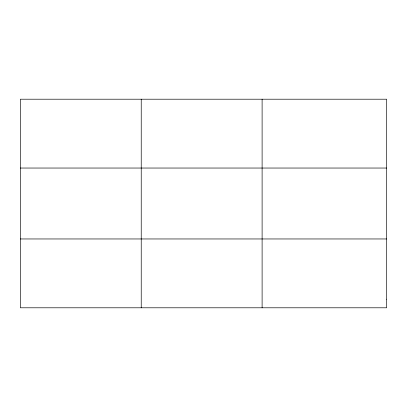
<?xml version="1.0" encoding="UTF-8"?>
<svg xmlns="http://www.w3.org/2000/svg" width="407" height="407" viewBox="0 0 407 407"><rect width="100%" height="100%" fill="white"/><g stroke="black" fill="none" stroke-linecap="round" stroke-linejoin="round"><path stroke-width="0.61" d="M141.229 99.206L141.229 307.794M262.108 99.206L262.108 307.794M20.35 168.04L386.65 168.04M20.35 238.96L386.65 238.96M386.65 299.191L386.65 307.794L20.35 307.794L20.35 99.206L386.65 99.206L386.65 299.191"/></g></svg>
